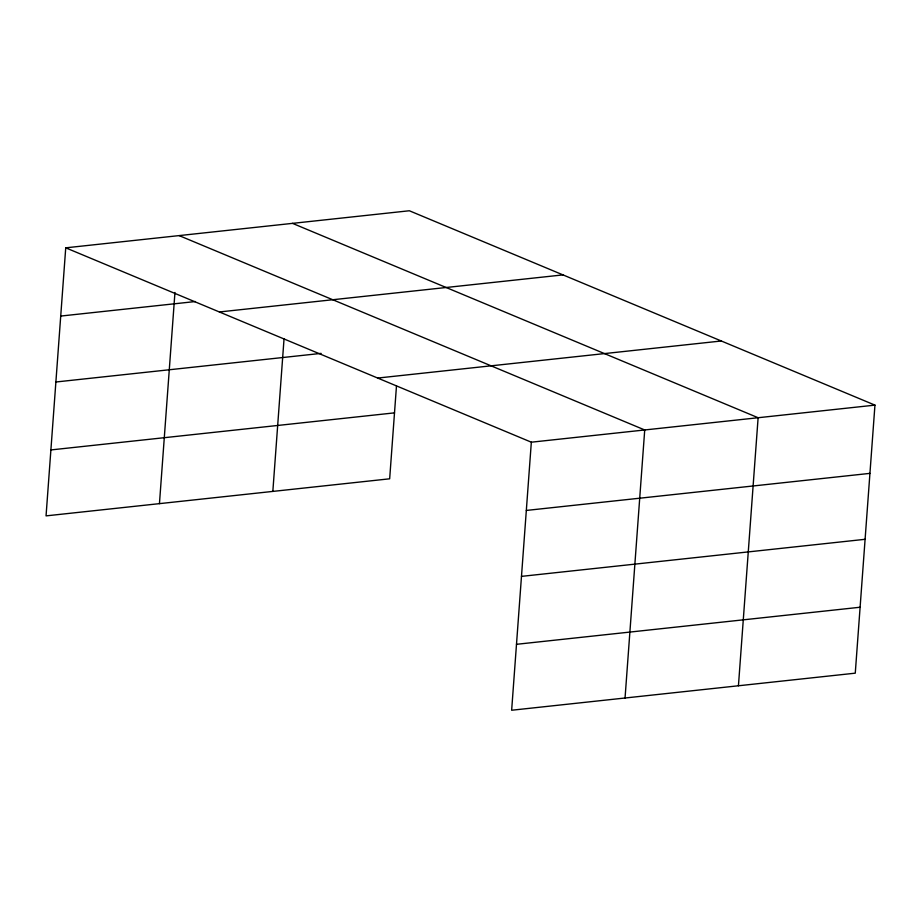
<?xml version="1.0" encoding="UTF-8"?>
<svg xmlns="http://www.w3.org/2000/svg" width="921" height="921" viewBox="0 0 921 921"><rect width="100%" height="100%" fill="white"/><g stroke="black" fill="none" stroke-linecap="round" stroke-linejoin="round"><path stroke-width="1.38" d="M65.736 247.83L531.336 442.195L511.65 710.241L855.264 673.17L874.95 405.125L409.35 210.759L65.736 247.83L46.05 515.875L389.664 478.805L396.479 385.968M159.448 503.637L174.955 292.464M272.835 491.4L284.036 338.905M625.048 698.014L644.723 429.969L179.123 235.592M738.435 685.777L758.121 417.731L292.521 223.366M60.728 316.064L195.379 301.535M219.382 311.966L562.996 274.895M55.882 381.996L321.13 353.388M377.691 378.059L721.304 340.989M50.897 449.932L394.51 412.861M531.336 442.195L874.95 405.125M526.328 510.441L869.942 473.371M521.482 576.373L865.095 539.303M516.497 644.309L860.11 607.238"/></g></svg>
